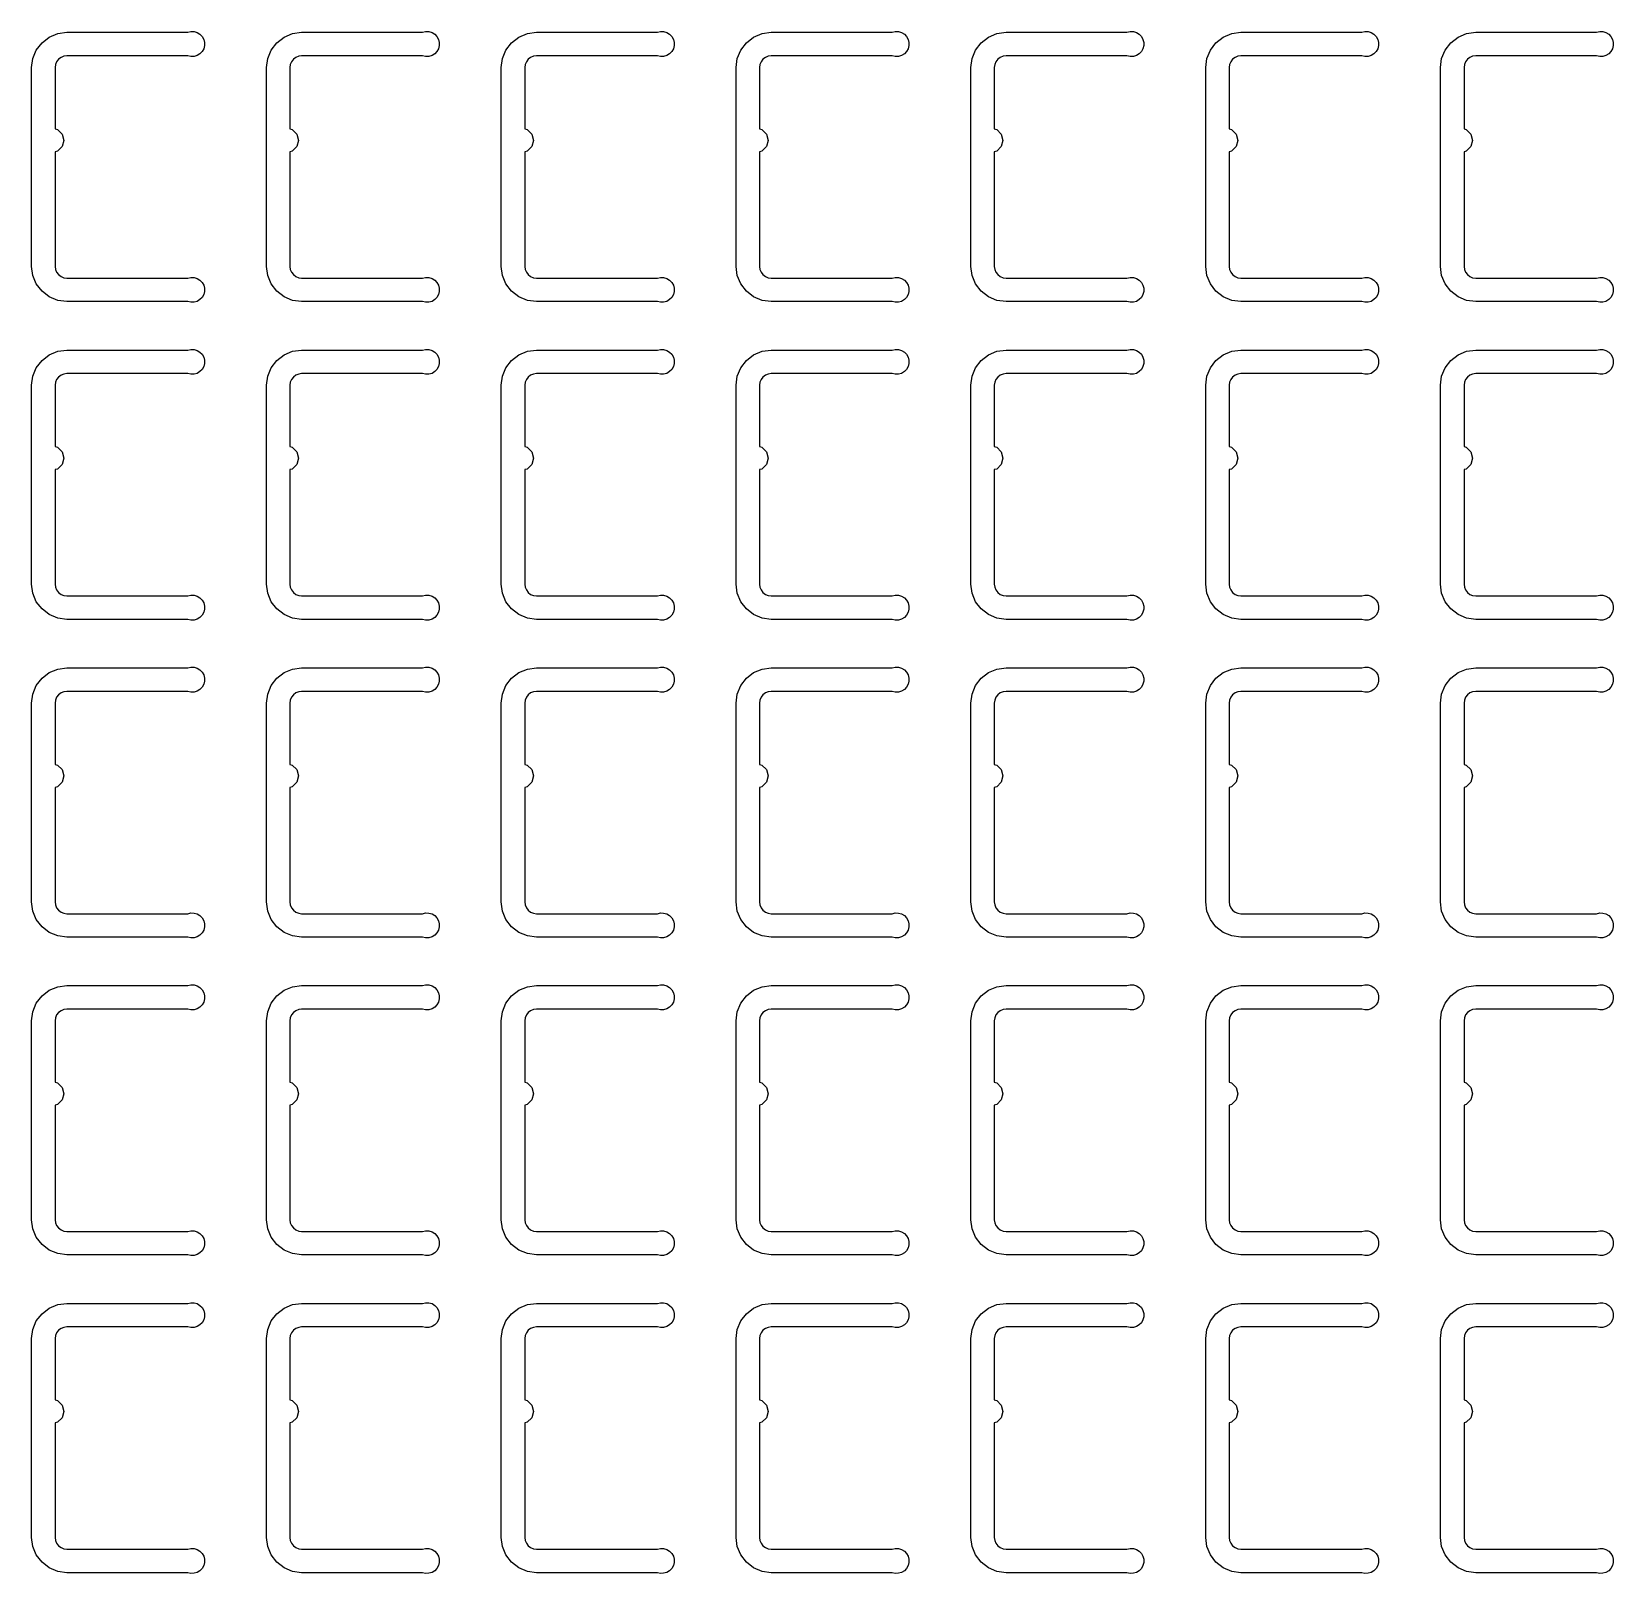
# Model space of a CAD drawing. Extents: x 11 to 212, y 11 to 212.
# Drawn here: x 143.2 to 155.09, y 111.38 to 122.96 of the extents above; entities that cross this region are included whole.
import ezdxf

# ---------------------------------------------------------------- set-up
doc = ezdxf.new("R2010")
doc.units = 0
doc.layers.add('L4', color=7, linetype='continuous')

msp = doc.modelspace()

# ---------------------------------------------------------------- linework, layer by layer
at = {"layer": 'L4'}
for points in [[(144.373, 121.112), (144.397, 121.117), (144.421, 121.116), (144.444, 121.11), (144.464, 121.097), (144.481, 121.08), (144.493, 121.059), (144.499, 121.036), (144.499, 121.011), (144.493, 120.988), (144.481, 120.967), (144.464, 120.95), (144.444, 120.937), (144.421, 120.931), (144.397, 120.93), (144.373, 120.935), (143.465, 120.935), (143.396, 120.944), (143.332, 120.971), (143.278, 121.013), (143.235, 121.068), (143.209, 121.131), (143.2, 121.2), (143.2, 122.694), (143.209, 122.763), (143.235, 122.826), (143.278, 122.881), (143.332, 122.923), (143.396, 122.95), (143.465, 122.959), (144.373, 122.959), (144.397, 122.964), (144.421, 122.964), (144.444, 122.957), (144.464, 122.944), (144.481, 122.927), (144.493, 122.906), (144.499, 122.883), (144.499, 122.859), (144.493, 122.835), (144.481, 122.814), (144.464, 122.797), (144.444, 122.784), (144.421, 122.778), (144.397, 122.777), (144.373, 122.782), (143.465, 122.782), (143.442, 122.779), (143.421, 122.771), (143.402, 122.757), (143.388, 122.738), (143.379, 122.717), (143.376, 122.694), (143.376, 122.233), (143.394, 122.229), (143.429, 122.194), (143.441, 122.147), (143.429, 122.1), (143.394, 122.066), (143.376, 122.061), (143.376, 121.2), (143.379, 121.177), (143.388, 121.156), (143.402, 121.138), (143.421, 121.124), (143.442, 121.115), (143.465, 121.112)], [(146.138, 121.112), (146.161, 121.117), (146.185, 121.116), (146.209, 121.11), (146.229, 121.097), (146.246, 121.08), (146.258, 121.059), (146.264, 121.036), (146.264, 121.011), (146.258, 120.988), (146.246, 120.967), (146.229, 120.95), (146.209, 120.937), (146.185, 120.931), (146.161, 120.93), (146.138, 120.935), (145.229, 120.935), (145.161, 120.944), (145.097, 120.971), (145.042, 121.013), (145, 121.068), (144.974, 121.131), (144.965, 121.2), (144.965, 122.694), (144.974, 122.763), (145, 122.826), (145.042, 122.881), (145.097, 122.923), (145.161, 122.95), (145.229, 122.959), (146.138, 122.959), (146.161, 122.964), (146.185, 122.964), (146.209, 122.957), (146.229, 122.944), (146.246, 122.927), (146.258, 122.906), (146.264, 122.883), (146.264, 122.859), (146.258, 122.835), (146.246, 122.814), (146.229, 122.797), (146.209, 122.784), (146.185, 122.778), (146.161, 122.777), (146.138, 122.782), (145.229, 122.782), (145.207, 122.779), (145.185, 122.771), (145.167, 122.757), (145.153, 122.738), (145.144, 122.717), (145.141, 122.694), (145.141, 122.233), (145.159, 122.229), (145.193, 122.194), (145.206, 122.147), (145.193, 122.1), (145.159, 122.066), (145.141, 122.061), (145.141, 121.2), (145.144, 121.177), (145.153, 121.156), (145.167, 121.138), (145.185, 121.124), (145.207, 121.115), (145.229, 121.112)], [(147.903, 121.112), (147.926, 121.117), (147.95, 121.116), (147.973, 121.11), (147.994, 121.097), (148.011, 121.08), (148.023, 121.059), (148.029, 121.036), (148.029, 121.011), (148.023, 120.988), (148.011, 120.967), (147.994, 120.95), (147.973, 120.937), (147.95, 120.931), (147.926, 120.93), (147.903, 120.935), (146.994, 120.935), (146.926, 120.944), (146.862, 120.971), (146.807, 121.013), (146.765, 121.068), (146.738, 121.131), (146.729, 121.2), (146.729, 122.694), (146.738, 122.763), (146.765, 122.826), (146.807, 122.881), (146.862, 122.923), (146.926, 122.95), (146.994, 122.959), (147.903, 122.959), (147.926, 122.964), (147.95, 122.964), (147.973, 122.957), (147.994, 122.944), (148.011, 122.927), (148.023, 122.906), (148.029, 122.883), (148.029, 122.859), (148.023, 122.835), (148.011, 122.814), (147.994, 122.797), (147.973, 122.784), (147.95, 122.778), (147.926, 122.777), (147.903, 122.782), (146.994, 122.782), (146.971, 122.779), (146.95, 122.771), (146.932, 122.757), (146.918, 122.738), (146.909, 122.717), (146.906, 122.694), (146.906, 122.233), (146.924, 122.229), (146.958, 122.194), (146.971, 122.147), (146.958, 122.1), (146.924, 122.066), (146.906, 122.061), (146.906, 121.2), (146.909, 121.177), (146.918, 121.156), (146.932, 121.138), (146.95, 121.124), (146.971, 121.115), (146.994, 121.112)], [(149.667, 121.112), (149.691, 121.117), (149.715, 121.116), (149.738, 121.11), (149.759, 121.097), (149.775, 121.08), (149.787, 121.059), (149.793, 121.036), (149.793, 121.011), (149.787, 120.988), (149.775, 120.967), (149.759, 120.95), (149.738, 120.937), (149.715, 120.931), (149.691, 120.93), (149.667, 120.935), (148.759, 120.935), (148.69, 120.944), (148.626, 120.971), (148.572, 121.013), (148.53, 121.068), (148.503, 121.131), (148.494, 121.2), (148.494, 122.694), (148.503, 122.763), (148.53, 122.826), (148.572, 122.881), (148.626, 122.923), (148.69, 122.95), (148.759, 122.959), (149.667, 122.959), (149.691, 122.964), (149.715, 122.964), (149.738, 122.957), (149.759, 122.944), (149.775, 122.927), (149.787, 122.906), (149.793, 122.883), (149.793, 122.859), (149.787, 122.835), (149.775, 122.814), (149.759, 122.797), (149.738, 122.784), (149.715, 122.778), (149.691, 122.777), (149.667, 122.782), (148.759, 122.782), (148.736, 122.779), (148.715, 122.771), (148.696, 122.757), (148.682, 122.738), (148.674, 122.717), (148.671, 122.694), (148.671, 122.233), (148.688, 122.229), (148.723, 122.194), (148.735, 122.147), (148.723, 122.1), (148.688, 122.066), (148.671, 122.061), (148.671, 121.2), (148.674, 121.177), (148.682, 121.156), (148.696, 121.138), (148.715, 121.124), (148.736, 121.115), (148.759, 121.112)], [(151.432, 121.112), (151.455, 121.117), (151.48, 121.116), (151.503, 121.11), (151.523, 121.097), (151.54, 121.08), (151.552, 121.059), (151.558, 121.036), (151.558, 121.011), (151.552, 120.988), (151.54, 120.967), (151.523, 120.95), (151.503, 120.937), (151.48, 120.931), (151.455, 120.93), (151.432, 120.935), (150.524, 120.935), (150.455, 120.944), (150.391, 120.971), (150.336, 121.013), (150.294, 121.068), (150.268, 121.131), (150.259, 121.2), (150.259, 122.694), (150.268, 122.763), (150.294, 122.826), (150.336, 122.881), (150.391, 122.923), (150.455, 122.95), (150.524, 122.959), (151.432, 122.959), (151.455, 122.964), (151.48, 122.964), (151.503, 122.957), (151.523, 122.944), (151.54, 122.927), (151.552, 122.906), (151.558, 122.883), (151.558, 122.859), (151.552, 122.835), (151.54, 122.814), (151.523, 122.797), (151.503, 122.784), (151.48, 122.778), (151.455, 122.777), (151.432, 122.782), (150.524, 122.782), (150.501, 122.779), (150.479, 122.771), (150.461, 122.757), (150.447, 122.738), (150.438, 122.717), (150.435, 122.694), (150.435, 122.233), (150.453, 122.229), (150.487, 122.194), (150.5, 122.147), (150.487, 122.1), (150.453, 122.066), (150.435, 122.061), (150.435, 121.2), (150.438, 121.177), (150.447, 121.156), (150.461, 121.138), (150.479, 121.124), (150.501, 121.115), (150.524, 121.112)], [(153.197, 121.112), (153.22, 121.117), (153.244, 121.116), (153.267, 121.11), (153.288, 121.097), (153.305, 121.08), (153.317, 121.059), (153.323, 121.036), (153.323, 121.011), (153.317, 120.988), (153.305, 120.967), (153.288, 120.95), (153.267, 120.937), (153.244, 120.931), (153.22, 120.93), (153.197, 120.935), (152.288, 120.935), (152.22, 120.944), (152.156, 120.971), (152.101, 121.013), (152.059, 121.068), (152.033, 121.131), (152.024, 121.2), (152.024, 122.694), (152.033, 122.763), (152.059, 122.826), (152.101, 122.881), (152.156, 122.923), (152.22, 122.95), (152.288, 122.959), (153.197, 122.959), (153.22, 122.964), (153.244, 122.964), (153.267, 122.957), (153.288, 122.944), (153.305, 122.927), (153.317, 122.906), (153.323, 122.883), (153.323, 122.859), (153.317, 122.835), (153.305, 122.814), (153.288, 122.797), (153.267, 122.784), (153.244, 122.778), (153.22, 122.777), (153.197, 122.782), (152.288, 122.782), (152.265, 122.779), (152.244, 122.771), (152.226, 122.757), (152.212, 122.738), (152.203, 122.717), (152.2, 122.694), (152.2, 122.233), (152.218, 122.229), (152.252, 122.194), (152.265, 122.147), (152.252, 122.1), (152.218, 122.066), (152.2, 122.061), (152.2, 121.2), (152.203, 121.177), (152.212, 121.156), (152.226, 121.138), (152.244, 121.124), (152.265, 121.115), (152.288, 121.112)], [(154.961, 121.112), (154.985, 121.117), (155.009, 121.116), (155.032, 121.11), (155.053, 121.097), (155.069, 121.08), (155.081, 121.059), (155.087, 121.036), (155.087, 121.011), (155.081, 120.988), (155.069, 120.967), (155.053, 120.95), (155.032, 120.937), (155.009, 120.931), (154.985, 120.93), (154.961, 120.935), (154.053, 120.935), (153.984, 120.944), (153.921, 120.971), (153.866, 121.013), (153.824, 121.068), (153.797, 121.131), (153.788, 121.2), (153.788, 122.694), (153.797, 122.763), (153.824, 122.826), (153.866, 122.881), (153.921, 122.923), (153.984, 122.95), (154.053, 122.959), (154.961, 122.959), (154.985, 122.964), (155.009, 122.964), (155.032, 122.957), (155.053, 122.944), (155.069, 122.927), (155.081, 122.906), (155.087, 122.883), (155.087, 122.859), (155.081, 122.835), (155.069, 122.814), (155.053, 122.797), (155.032, 122.784), (155.009, 122.778), (154.985, 122.777), (154.961, 122.782), (154.053, 122.782), (154.03, 122.779), (154.009, 122.771), (153.991, 122.757), (153.977, 122.738), (153.968, 122.717), (153.965, 122.694), (153.965, 122.233), (153.982, 122.229), (154.017, 122.194), (154.029, 122.147), (154.017, 122.1), (153.982, 122.066), (153.965, 122.061), (153.965, 121.2), (153.968, 121.177), (153.977, 121.156), (153.991, 121.138), (154.009, 121.124), (154.03, 121.115), (154.053, 121.112)], [(144.373, 118.724), (144.397, 118.729), (144.421, 118.728), (144.444, 118.721), (144.464, 118.709), (144.481, 118.692), (144.493, 118.671), (144.499, 118.647), (144.499, 118.623), (144.493, 118.6), (144.481, 118.579), (144.464, 118.562), (144.444, 118.549), (144.421, 118.542), (144.397, 118.542), (144.373, 118.547), (143.465, 118.547), (143.396, 118.556), (143.332, 118.583), (143.278, 118.625), (143.235, 118.679), (143.209, 118.743), (143.2, 118.812), (143.2, 120.306), (143.209, 120.374), (143.235, 120.438), (143.278, 120.493), (143.332, 120.535), (143.396, 120.562), (143.465, 120.571), (144.373, 120.571), (144.397, 120.576), (144.421, 120.575), (144.444, 120.568), (144.464, 120.556), (144.481, 120.539), (144.493, 120.518), (144.499, 120.494), (144.499, 120.47), (144.493, 120.447), (144.481, 120.426), (144.464, 120.409), (144.444, 120.396), (144.421, 120.389), (144.397, 120.389), (144.373, 120.394), (143.465, 120.394), (143.442, 120.391), (143.421, 120.382), (143.402, 120.368), (143.388, 120.35), (143.379, 120.329), (143.376, 120.306), (143.376, 119.845), (143.394, 119.84), (143.429, 119.806), (143.441, 119.759), (143.429, 119.712), (143.394, 119.677), (143.376, 119.673), (143.376, 118.812), (143.379, 118.789), (143.388, 118.768), (143.402, 118.749), (143.421, 118.735), (143.442, 118.727), (143.465, 118.724)], [(146.138, 118.724), (146.161, 118.729), (146.185, 118.728), (146.209, 118.721), (146.229, 118.709), (146.246, 118.692), (146.258, 118.671), (146.264, 118.647), (146.264, 118.623), (146.258, 118.6), (146.246, 118.579), (146.229, 118.562), (146.209, 118.549), (146.185, 118.542), (146.161, 118.542), (146.138, 118.547), (145.229, 118.547), (145.161, 118.556), (145.097, 118.583), (145.042, 118.625), (145, 118.679), (144.974, 118.743), (144.965, 118.812), (144.965, 120.306), (144.974, 120.374), (145, 120.438), (145.042, 120.493), (145.097, 120.535), (145.161, 120.562), (145.229, 120.571), (146.138, 120.571), (146.161, 120.576), (146.185, 120.575), (146.209, 120.568), (146.229, 120.556), (146.246, 120.539), (146.258, 120.518), (146.264, 120.494), (146.264, 120.47), (146.258, 120.447), (146.246, 120.426), (146.229, 120.409), (146.209, 120.396), (146.185, 120.389), (146.161, 120.389), (146.138, 120.394), (145.229, 120.394), (145.207, 120.391), (145.185, 120.382), (145.167, 120.368), (145.153, 120.35), (145.144, 120.329), (145.141, 120.306), (145.141, 119.845), (145.159, 119.84), (145.193, 119.806), (145.206, 119.759), (145.193, 119.712), (145.159, 119.677), (145.141, 119.673), (145.141, 118.812), (145.144, 118.789), (145.153, 118.768), (145.167, 118.749), (145.185, 118.735), (145.207, 118.727), (145.229, 118.724)], [(147.903, 118.724), (147.926, 118.729), (147.95, 118.728), (147.973, 118.721), (147.994, 118.709), (148.011, 118.692), (148.023, 118.671), (148.029, 118.647), (148.029, 118.623), (148.023, 118.6), (148.011, 118.579), (147.994, 118.562), (147.973, 118.549), (147.95, 118.542), (147.926, 118.542), (147.903, 118.547), (146.994, 118.547), (146.926, 118.556), (146.862, 118.583), (146.807, 118.625), (146.765, 118.679), (146.738, 118.743), (146.729, 118.812), (146.729, 120.306), (146.738, 120.374), (146.765, 120.438), (146.807, 120.493), (146.862, 120.535), (146.926, 120.562), (146.994, 120.571), (147.903, 120.571), (147.926, 120.576), (147.95, 120.575), (147.973, 120.568), (147.994, 120.556), (148.011, 120.539), (148.023, 120.518), (148.029, 120.494), (148.029, 120.47), (148.023, 120.447), (148.011, 120.426), (147.994, 120.409), (147.973, 120.396), (147.95, 120.389), (147.926, 120.389), (147.903, 120.394), (146.994, 120.394), (146.971, 120.391), (146.95, 120.382), (146.932, 120.368), (146.918, 120.35), (146.909, 120.329), (146.906, 120.306), (146.906, 119.845), (146.924, 119.84), (146.958, 119.806), (146.971, 119.759), (146.958, 119.712), (146.924, 119.677), (146.906, 119.673), (146.906, 118.812), (146.909, 118.789), (146.918, 118.768), (146.932, 118.749), (146.95, 118.735), (146.971, 118.727), (146.994, 118.724)], [(149.667, 118.724), (149.691, 118.729), (149.715, 118.728), (149.738, 118.721), (149.759, 118.709), (149.775, 118.692), (149.787, 118.671), (149.793, 118.647), (149.793, 118.623), (149.787, 118.6), (149.775, 118.579), (149.759, 118.562), (149.738, 118.549), (149.715, 118.542), (149.691, 118.542), (149.667, 118.547), (148.759, 118.547), (148.69, 118.556), (148.626, 118.583), (148.572, 118.625), (148.53, 118.679), (148.503, 118.743), (148.494, 118.812), (148.494, 120.306), (148.503, 120.374), (148.53, 120.438), (148.572, 120.493), (148.626, 120.535), (148.69, 120.562), (148.759, 120.571), (149.667, 120.571), (149.691, 120.576), (149.715, 120.575), (149.738, 120.568), (149.759, 120.556), (149.775, 120.539), (149.787, 120.518), (149.793, 120.494), (149.793, 120.47), (149.787, 120.447), (149.775, 120.426), (149.759, 120.409), (149.738, 120.396), (149.715, 120.389), (149.691, 120.389), (149.667, 120.394), (148.759, 120.394), (148.736, 120.391), (148.715, 120.382), (148.696, 120.368), (148.682, 120.35), (148.674, 120.329), (148.671, 120.306), (148.671, 119.845), (148.688, 119.84), (148.723, 119.806), (148.735, 119.759), (148.723, 119.712), (148.688, 119.677), (148.671, 119.673), (148.671, 118.812), (148.674, 118.789), (148.682, 118.768), (148.696, 118.749), (148.715, 118.735), (148.736, 118.727), (148.759, 118.724)], [(151.432, 118.724), (151.455, 118.729), (151.48, 118.728), (151.503, 118.721), (151.523, 118.709), (151.54, 118.692), (151.552, 118.671), (151.558, 118.647), (151.558, 118.623), (151.552, 118.6), (151.54, 118.579), (151.523, 118.562), (151.503, 118.549), (151.48, 118.542), (151.455, 118.542), (151.432, 118.547), (150.524, 118.547), (150.455, 118.556), (150.391, 118.583), (150.336, 118.625), (150.294, 118.679), (150.268, 118.743), (150.259, 118.812), (150.259, 120.306), (150.268, 120.374), (150.294, 120.438), (150.336, 120.493), (150.391, 120.535), (150.455, 120.562), (150.524, 120.571), (151.432, 120.571), (151.455, 120.576), (151.48, 120.575), (151.503, 120.568), (151.523, 120.556), (151.54, 120.539), (151.552, 120.518), (151.558, 120.494), (151.558, 120.47), (151.552, 120.447), (151.54, 120.426), (151.523, 120.409), (151.503, 120.396), (151.48, 120.389), (151.455, 120.389), (151.432, 120.394), (150.524, 120.394), (150.501, 120.391), (150.479, 120.382), (150.461, 120.368), (150.447, 120.35), (150.438, 120.329), (150.435, 120.306), (150.435, 119.845), (150.453, 119.84), (150.487, 119.806), (150.5, 119.759), (150.487, 119.712), (150.453, 119.677), (150.435, 119.673), (150.435, 118.812), (150.438, 118.789), (150.447, 118.768), (150.461, 118.749), (150.479, 118.735), (150.501, 118.727), (150.524, 118.724)], [(153.197, 118.724), (153.22, 118.729), (153.244, 118.728), (153.267, 118.721), (153.288, 118.709), (153.305, 118.692), (153.317, 118.671), (153.323, 118.647), (153.323, 118.623), (153.317, 118.6), (153.305, 118.579), (153.288, 118.562), (153.267, 118.549), (153.244, 118.542), (153.22, 118.542), (153.197, 118.547), (152.288, 118.547), (152.22, 118.556), (152.156, 118.583), (152.101, 118.625), (152.059, 118.679), (152.033, 118.743), (152.024, 118.812), (152.024, 120.306), (152.033, 120.374), (152.059, 120.438), (152.101, 120.493), (152.156, 120.535), (152.22, 120.562), (152.288, 120.571), (153.197, 120.571), (153.22, 120.576), (153.244, 120.575), (153.267, 120.568), (153.288, 120.556), (153.305, 120.539), (153.317, 120.518), (153.323, 120.494), (153.323, 120.47), (153.317, 120.447), (153.305, 120.426), (153.288, 120.409), (153.267, 120.396), (153.244, 120.389), (153.22, 120.389), (153.197, 120.394), (152.288, 120.394), (152.265, 120.391), (152.244, 120.382), (152.226, 120.368), (152.212, 120.35), (152.203, 120.329), (152.2, 120.306), (152.2, 119.845), (152.218, 119.84), (152.252, 119.806), (152.265, 119.759), (152.252, 119.712), (152.218, 119.677), (152.2, 119.673), (152.2, 118.812), (152.203, 118.789), (152.212, 118.768), (152.226, 118.749), (152.244, 118.735), (152.265, 118.727), (152.288, 118.724)], [(154.961, 118.724), (154.985, 118.729), (155.009, 118.728), (155.032, 118.721), (155.053, 118.709), (155.069, 118.692), (155.081, 118.671), (155.087, 118.647), (155.087, 118.623), (155.081, 118.6), (155.069, 118.579), (155.053, 118.562), (155.032, 118.549), (155.009, 118.542), (154.985, 118.542), (154.961, 118.547), (154.053, 118.547), (153.984, 118.556), (153.921, 118.583), (153.866, 118.625), (153.824, 118.679), (153.797, 118.743), (153.788, 118.812), (153.788, 120.306), (153.797, 120.374), (153.824, 120.438), (153.866, 120.493), (153.921, 120.535), (153.984, 120.562), (154.053, 120.571), (154.961, 120.571), (154.985, 120.576), (155.009, 120.575), (155.032, 120.568), (155.053, 120.556), (155.069, 120.539), (155.081, 120.518), (155.087, 120.494), (155.087, 120.47), (155.081, 120.447), (155.069, 120.426), (155.053, 120.409), (155.032, 120.396), (155.009, 120.389), (154.985, 120.389), (154.961, 120.394), (154.053, 120.394), (154.03, 120.391), (154.009, 120.382), (153.991, 120.368), (153.977, 120.35), (153.968, 120.329), (153.965, 120.306), (153.965, 119.845), (153.982, 119.84), (154.017, 119.806), (154.029, 119.759), (154.017, 119.712), (153.982, 119.677), (153.965, 119.673), (153.965, 118.812), (153.968, 118.789), (153.977, 118.768), (153.991, 118.749), (154.009, 118.735), (154.03, 118.727), (154.053, 118.724)], [(144.373, 116.335), (144.397, 116.341), (144.421, 116.34), (144.444, 116.333), (144.464, 116.321), (144.481, 116.303), (144.493, 116.282), (144.499, 116.259), (144.499, 116.235), (144.493, 116.212), (144.481, 116.191), (144.464, 116.173), (144.444, 116.161), (144.421, 116.154), (144.397, 116.153), (144.373, 116.159), (143.465, 116.159), (143.396, 116.168), (143.332, 116.194), (143.278, 116.236), (143.235, 116.291), (143.209, 116.355), (143.2, 116.424), (143.2, 117.918), (143.209, 117.986), (143.235, 118.05), (143.278, 118.105), (143.332, 118.147), (143.396, 118.173), (143.465, 118.182), (144.373, 118.182), (144.397, 118.188), (144.421, 118.187), (144.444, 118.18), (144.464, 118.168), (144.481, 118.15), (144.493, 118.129), (144.499, 118.106), (144.499, 118.082), (144.493, 118.059), (144.481, 118.038), (144.464, 118.02), (144.444, 118.008), (144.421, 118.001), (144.397, 118), (144.373, 118.006), (143.465, 118.006), (143.442, 118.003), (143.421, 117.994), (143.402, 117.98), (143.388, 117.962), (143.379, 117.94), (143.376, 117.918), (143.376, 117.457), (143.394, 117.452), (143.429, 117.418), (143.441, 117.371), (143.429, 117.324), (143.394, 117.289), (143.376, 117.284), (143.376, 116.424), (143.379, 116.401), (143.388, 116.379), (143.402, 116.361), (143.421, 116.347), (143.442, 116.338), (143.465, 116.335)], [(146.138, 116.335), (146.161, 116.341), (146.185, 116.34), (146.209, 116.333), (146.229, 116.321), (146.246, 116.303), (146.258, 116.282), (146.264, 116.259), (146.264, 116.235), (146.258, 116.212), (146.246, 116.191), (146.229, 116.173), (146.209, 116.161), (146.185, 116.154), (146.161, 116.153), (146.138, 116.159), (145.229, 116.159), (145.161, 116.168), (145.097, 116.194), (145.042, 116.236), (145, 116.291), (144.974, 116.355), (144.965, 116.424), (144.965, 117.918), (144.974, 117.986), (145, 118.05), (145.042, 118.105), (145.097, 118.147), (145.161, 118.173), (145.229, 118.182), (146.138, 118.182), (146.161, 118.188), (146.185, 118.187), (146.209, 118.18), (146.229, 118.168), (146.246, 118.15), (146.258, 118.129), (146.264, 118.106), (146.264, 118.082), (146.258, 118.059), (146.246, 118.038), (146.229, 118.02), (146.209, 118.008), (146.185, 118.001), (146.161, 118), (146.138, 118.006), (145.229, 118.006), (145.207, 118.003), (145.185, 117.994), (145.167, 117.98), (145.153, 117.962), (145.144, 117.94), (145.141, 117.918), (145.141, 117.457), (145.159, 117.452), (145.193, 117.418), (145.206, 117.371), (145.193, 117.324), (145.159, 117.289), (145.141, 117.284), (145.141, 116.424), (145.144, 116.401), (145.153, 116.379), (145.167, 116.361), (145.185, 116.347), (145.207, 116.338), (145.229, 116.335)], [(147.903, 116.335), (147.926, 116.341), (147.95, 116.34), (147.973, 116.333), (147.994, 116.321), (148.011, 116.303), (148.023, 116.282), (148.029, 116.259), (148.029, 116.235), (148.023, 116.212), (148.011, 116.191), (147.994, 116.173), (147.973, 116.161), (147.95, 116.154), (147.926, 116.153), (147.903, 116.159), (146.994, 116.159), (146.926, 116.168), (146.862, 116.194), (146.807, 116.236), (146.765, 116.291), (146.738, 116.355), (146.729, 116.424), (146.729, 117.918), (146.738, 117.986), (146.765, 118.05), (146.807, 118.105), (146.862, 118.147), (146.926, 118.173), (146.994, 118.182), (147.903, 118.182), (147.926, 118.188), (147.95, 118.187), (147.973, 118.18), (147.994, 118.168), (148.011, 118.15), (148.023, 118.129), (148.029, 118.106), (148.029, 118.082), (148.023, 118.059), (148.011, 118.038), (147.994, 118.02), (147.973, 118.008), (147.95, 118.001), (147.926, 118), (147.903, 118.006), (146.994, 118.006), (146.971, 118.003), (146.95, 117.994), (146.932, 117.98), (146.918, 117.962), (146.909, 117.94), (146.906, 117.918), (146.906, 117.457), (146.924, 117.452), (146.958, 117.418), (146.971, 117.371), (146.958, 117.324), (146.924, 117.289), (146.906, 117.284), (146.906, 116.424), (146.909, 116.401), (146.918, 116.379), (146.932, 116.361), (146.95, 116.347), (146.971, 116.338), (146.994, 116.335)], [(149.667, 116.335), (149.691, 116.341), (149.715, 116.34), (149.738, 116.333), (149.759, 116.321), (149.775, 116.303), (149.787, 116.282), (149.793, 116.259), (149.793, 116.235), (149.787, 116.212), (149.775, 116.191), (149.759, 116.173), (149.738, 116.161), (149.715, 116.154), (149.691, 116.153), (149.667, 116.159), (148.759, 116.159), (148.69, 116.168), (148.626, 116.194), (148.572, 116.236), (148.53, 116.291), (148.503, 116.355), (148.494, 116.424), (148.494, 117.918), (148.503, 117.986), (148.53, 118.05), (148.572, 118.105), (148.626, 118.147), (148.69, 118.173), (148.759, 118.182), (149.667, 118.182), (149.691, 118.188), (149.715, 118.187), (149.738, 118.18), (149.759, 118.168), (149.775, 118.15), (149.787, 118.129), (149.793, 118.106), (149.793, 118.082), (149.787, 118.059), (149.775, 118.038), (149.759, 118.02), (149.738, 118.008), (149.715, 118.001), (149.691, 118), (149.667, 118.006), (148.759, 118.006), (148.736, 118.003), (148.715, 117.994), (148.696, 117.98), (148.682, 117.962), (148.674, 117.94), (148.671, 117.918), (148.671, 117.457), (148.688, 117.452), (148.723, 117.418), (148.735, 117.371), (148.723, 117.324), (148.688, 117.289), (148.671, 117.284), (148.671, 116.424), (148.674, 116.401), (148.682, 116.379), (148.696, 116.361), (148.715, 116.347), (148.736, 116.338), (148.759, 116.335)], [(151.432, 116.335), (151.455, 116.341), (151.48, 116.34), (151.503, 116.333), (151.523, 116.321), (151.54, 116.303), (151.552, 116.282), (151.558, 116.259), (151.558, 116.235), (151.552, 116.212), (151.54, 116.191), (151.523, 116.173), (151.503, 116.161), (151.48, 116.154), (151.455, 116.153), (151.432, 116.159), (150.524, 116.159), (150.455, 116.168), (150.391, 116.194), (150.336, 116.236), (150.294, 116.291), (150.268, 116.355), (150.259, 116.424), (150.259, 117.918), (150.268, 117.986), (150.294, 118.05), (150.336, 118.105), (150.391, 118.147), (150.455, 118.173), (150.524, 118.182), (151.432, 118.182), (151.455, 118.188), (151.48, 118.187), (151.503, 118.18), (151.523, 118.168), (151.54, 118.15), (151.552, 118.129), (151.558, 118.106), (151.558, 118.082), (151.552, 118.059), (151.54, 118.038), (151.523, 118.02), (151.503, 118.008), (151.48, 118.001), (151.455, 118), (151.432, 118.006), (150.524, 118.006), (150.501, 118.003), (150.479, 117.994), (150.461, 117.98), (150.447, 117.962), (150.438, 117.94), (150.435, 117.918), (150.435, 117.457), (150.453, 117.452), (150.487, 117.418), (150.5, 117.371), (150.487, 117.324), (150.453, 117.289), (150.435, 117.284), (150.435, 116.424), (150.438, 116.401), (150.447, 116.379), (150.461, 116.361), (150.479, 116.347), (150.501, 116.338), (150.524, 116.335)], [(153.197, 116.335), (153.22, 116.341), (153.244, 116.34), (153.267, 116.333), (153.288, 116.321), (153.305, 116.303), (153.317, 116.282), (153.323, 116.259), (153.323, 116.235), (153.317, 116.212), (153.305, 116.191), (153.288, 116.173), (153.267, 116.161), (153.244, 116.154), (153.22, 116.153), (153.197, 116.159), (152.288, 116.159), (152.22, 116.168), (152.156, 116.194), (152.101, 116.236), (152.059, 116.291), (152.033, 116.355), (152.024, 116.424), (152.024, 117.918), (152.033, 117.986), (152.059, 118.05), (152.101, 118.105), (152.156, 118.147), (152.22, 118.173), (152.288, 118.182), (153.197, 118.182), (153.22, 118.188), (153.244, 118.187), (153.267, 118.18), (153.288, 118.168), (153.305, 118.15), (153.317, 118.129), (153.323, 118.106), (153.323, 118.082), (153.317, 118.059), (153.305, 118.038), (153.288, 118.02), (153.267, 118.008), (153.244, 118.001), (153.22, 118), (153.197, 118.006), (152.288, 118.006), (152.265, 118.003), (152.244, 117.994), (152.226, 117.98), (152.212, 117.962), (152.203, 117.94), (152.2, 117.918), (152.2, 117.457), (152.218, 117.452), (152.252, 117.418), (152.265, 117.371), (152.252, 117.324), (152.218, 117.289), (152.2, 117.284), (152.2, 116.424), (152.203, 116.401), (152.212, 116.379), (152.226, 116.361), (152.244, 116.347), (152.265, 116.338), (152.288, 116.335)], [(154.961, 116.335), (154.985, 116.341), (155.009, 116.34), (155.032, 116.333), (155.053, 116.321), (155.069, 116.303), (155.081, 116.282), (155.087, 116.259), (155.087, 116.235), (155.081, 116.212), (155.069, 116.191), (155.053, 116.173), (155.032, 116.161), (155.009, 116.154), (154.985, 116.153), (154.961, 116.159), (154.053, 116.159), (153.984, 116.168), (153.921, 116.194), (153.866, 116.236), (153.824, 116.291), (153.797, 116.355), (153.788, 116.424), (153.788, 117.918), (153.797, 117.986), (153.824, 118.05), (153.866, 118.105), (153.921, 118.147), (153.984, 118.173), (154.053, 118.182), (154.961, 118.182), (154.985, 118.188), (155.009, 118.187), (155.032, 118.18), (155.053, 118.168), (155.069, 118.15), (155.081, 118.129), (155.087, 118.106), (155.087, 118.082), (155.081, 118.059), (155.069, 118.038), (155.053, 118.02), (155.032, 118.008), (155.009, 118.001), (154.985, 118), (154.961, 118.006), (154.053, 118.006), (154.03, 118.003), (154.009, 117.994), (153.991, 117.98), (153.977, 117.962), (153.968, 117.94), (153.965, 117.918), (153.965, 117.457), (153.982, 117.452), (154.017, 117.418), (154.029, 117.371), (154.017, 117.324), (153.982, 117.289), (153.965, 117.284), (153.965, 116.424), (153.968, 116.401), (153.977, 116.379), (153.991, 116.361), (154.009, 116.347), (154.03, 116.338), (154.053, 116.335)], [(144.373, 113.947), (144.397, 113.952), (144.421, 113.952), (144.444, 113.945), (144.464, 113.932), (144.481, 113.915), (144.493, 113.894), (144.499, 113.871), (144.499, 113.847), (144.493, 113.823), (144.481, 113.802), (144.464, 113.785), (144.444, 113.773), (144.421, 113.766), (144.397, 113.765), (144.373, 113.771), (143.465, 113.771), (143.396, 113.78), (143.332, 113.806), (143.278, 113.848), (143.235, 113.903), (143.209, 113.967), (143.2, 114.035), (143.2, 115.529), (143.209, 115.598), (143.235, 115.662), (143.278, 115.717), (143.332, 115.759), (143.396, 115.785), (143.465, 115.794), (144.373, 115.794), (144.397, 115.8), (144.421, 115.799), (144.444, 115.792), (144.464, 115.78), (144.481, 115.762), (144.493, 115.741), (144.499, 115.718), (144.499, 115.694), (144.493, 115.671), (144.481, 115.65), (144.464, 115.632), (144.444, 115.62), (144.421, 115.613), (144.397, 115.612), (144.373, 115.618), (143.465, 115.618), (143.442, 115.615), (143.421, 115.606), (143.402, 115.592), (143.388, 115.574), (143.379, 115.552), (143.376, 115.529), (143.376, 115.069), (143.394, 115.064), (143.429, 115.029), (143.441, 114.982), (143.429, 114.935), (143.394, 114.901), (143.376, 114.896), (143.376, 114.035), (143.379, 114.012), (143.388, 113.991), (143.402, 113.973), (143.421, 113.959), (143.442, 113.95), (143.465, 113.947)], [(146.138, 113.947), (146.161, 113.952), (146.185, 113.952), (146.209, 113.945), (146.229, 113.932), (146.246, 113.915), (146.258, 113.894), (146.264, 113.871), (146.264, 113.847), (146.258, 113.823), (146.246, 113.802), (146.229, 113.785), (146.209, 113.773), (146.185, 113.766), (146.161, 113.765), (146.138, 113.771), (145.229, 113.771), (145.161, 113.78), (145.097, 113.806), (145.042, 113.848), (145, 113.903), (144.974, 113.967), (144.965, 114.035), (144.965, 115.529), (144.974, 115.598), (145, 115.662), (145.042, 115.717), (145.097, 115.759), (145.161, 115.785), (145.229, 115.794), (146.138, 115.794), (146.161, 115.8), (146.185, 115.799), (146.209, 115.792), (146.229, 115.78), (146.246, 115.762), (146.258, 115.741), (146.264, 115.718), (146.264, 115.694), (146.258, 115.671), (146.246, 115.65), (146.229, 115.632), (146.209, 115.62), (146.185, 115.613), (146.161, 115.612), (146.138, 115.618), (145.229, 115.618), (145.207, 115.615), (145.185, 115.606), (145.167, 115.592), (145.153, 115.574), (145.144, 115.552), (145.141, 115.529), (145.141, 115.069), (145.159, 115.064), (145.193, 115.029), (145.206, 114.982), (145.193, 114.935), (145.159, 114.901), (145.141, 114.896), (145.141, 114.035), (145.144, 114.012), (145.153, 113.991), (145.167, 113.973), (145.185, 113.959), (145.207, 113.95), (145.229, 113.947)], [(147.903, 113.947), (147.926, 113.952), (147.95, 113.952), (147.973, 113.945), (147.994, 113.932), (148.011, 113.915), (148.023, 113.894), (148.029, 113.871), (148.029, 113.847), (148.023, 113.823), (148.011, 113.802), (147.994, 113.785), (147.973, 113.773), (147.95, 113.766), (147.926, 113.765), (147.903, 113.771), (146.994, 113.771), (146.926, 113.78), (146.862, 113.806), (146.807, 113.848), (146.765, 113.903), (146.738, 113.967), (146.729, 114.035), (146.729, 115.529), (146.738, 115.598), (146.765, 115.662), (146.807, 115.717), (146.862, 115.759), (146.926, 115.785), (146.994, 115.794), (147.903, 115.794), (147.926, 115.8), (147.95, 115.799), (147.973, 115.792), (147.994, 115.78), (148.011, 115.762), (148.023, 115.741), (148.029, 115.718), (148.029, 115.694), (148.023, 115.671), (148.011, 115.65), (147.994, 115.632), (147.973, 115.62), (147.95, 115.613), (147.926, 115.612), (147.903, 115.618), (146.994, 115.618), (146.971, 115.615), (146.95, 115.606), (146.932, 115.592), (146.918, 115.574), (146.909, 115.552), (146.906, 115.529), (146.906, 115.069), (146.924, 115.064), (146.958, 115.029), (146.971, 114.982), (146.958, 114.935), (146.924, 114.901), (146.906, 114.896), (146.906, 114.035), (146.909, 114.012), (146.918, 113.991), (146.932, 113.973), (146.95, 113.959), (146.971, 113.95), (146.994, 113.947)], [(149.667, 113.947), (149.691, 113.952), (149.715, 113.952), (149.738, 113.945), (149.759, 113.932), (149.775, 113.915), (149.787, 113.894), (149.793, 113.871), (149.793, 113.847), (149.787, 113.823), (149.775, 113.802), (149.759, 113.785), (149.738, 113.773), (149.715, 113.766), (149.691, 113.765), (149.667, 113.771), (148.759, 113.771), (148.69, 113.78), (148.626, 113.806), (148.572, 113.848), (148.53, 113.903), (148.503, 113.967), (148.494, 114.035), (148.494, 115.529), (148.503, 115.598), (148.53, 115.662), (148.572, 115.717), (148.626, 115.759), (148.69, 115.785), (148.759, 115.794), (149.667, 115.794), (149.691, 115.8), (149.715, 115.799), (149.738, 115.792), (149.759, 115.78), (149.775, 115.762), (149.787, 115.741), (149.793, 115.718), (149.793, 115.694), (149.787, 115.671), (149.775, 115.65), (149.759, 115.632), (149.738, 115.62), (149.715, 115.613), (149.691, 115.612), (149.667, 115.618), (148.759, 115.618), (148.736, 115.615), (148.715, 115.606), (148.696, 115.592), (148.682, 115.574), (148.674, 115.552), (148.671, 115.529), (148.671, 115.069), (148.688, 115.064), (148.723, 115.029), (148.735, 114.982), (148.723, 114.935), (148.688, 114.901), (148.671, 114.896), (148.671, 114.035), (148.674, 114.012), (148.682, 113.991), (148.696, 113.973), (148.715, 113.959), (148.736, 113.95), (148.759, 113.947)], [(151.432, 113.947), (151.455, 113.952), (151.48, 113.952), (151.503, 113.945), (151.523, 113.932), (151.54, 113.915), (151.552, 113.894), (151.558, 113.871), (151.558, 113.847), (151.552, 113.823), (151.54, 113.802), (151.523, 113.785), (151.503, 113.773), (151.48, 113.766), (151.455, 113.765), (151.432, 113.771), (150.524, 113.771), (150.455, 113.78), (150.391, 113.806), (150.336, 113.848), (150.294, 113.903), (150.268, 113.967), (150.259, 114.035), (150.259, 115.529), (150.268, 115.598), (150.294, 115.662), (150.336, 115.717), (150.391, 115.759), (150.455, 115.785), (150.524, 115.794), (151.432, 115.794), (151.455, 115.8), (151.48, 115.799), (151.503, 115.792), (151.523, 115.78), (151.54, 115.762), (151.552, 115.741), (151.558, 115.718), (151.558, 115.694), (151.552, 115.671), (151.54, 115.65), (151.523, 115.632), (151.503, 115.62), (151.48, 115.613), (151.455, 115.612), (151.432, 115.618), (150.524, 115.618), (150.501, 115.615), (150.479, 115.606), (150.461, 115.592), (150.447, 115.574), (150.438, 115.552), (150.435, 115.529), (150.435, 115.069), (150.453, 115.064), (150.487, 115.029), (150.5, 114.982), (150.487, 114.935), (150.453, 114.901), (150.435, 114.896), (150.435, 114.035), (150.438, 114.012), (150.447, 113.991), (150.461, 113.973), (150.479, 113.959), (150.501, 113.95), (150.524, 113.947)], [(153.197, 113.947), (153.22, 113.952), (153.244, 113.952), (153.267, 113.945), (153.288, 113.932), (153.305, 113.915), (153.317, 113.894), (153.323, 113.871), (153.323, 113.847), (153.317, 113.823), (153.305, 113.802), (153.288, 113.785), (153.267, 113.773), (153.244, 113.766), (153.22, 113.765), (153.197, 113.771), (152.288, 113.771), (152.22, 113.78), (152.156, 113.806), (152.101, 113.848), (152.059, 113.903), (152.033, 113.967), (152.024, 114.035), (152.024, 115.529), (152.033, 115.598), (152.059, 115.662), (152.101, 115.717), (152.156, 115.759), (152.22, 115.785), (152.288, 115.794), (153.197, 115.794), (153.22, 115.8), (153.244, 115.799), (153.267, 115.792), (153.288, 115.78), (153.305, 115.762), (153.317, 115.741), (153.323, 115.718), (153.323, 115.694), (153.317, 115.671), (153.305, 115.65), (153.288, 115.632), (153.267, 115.62), (153.244, 115.613), (153.22, 115.612), (153.197, 115.618), (152.288, 115.618), (152.265, 115.615), (152.244, 115.606), (152.226, 115.592), (152.212, 115.574), (152.203, 115.552), (152.2, 115.529), (152.2, 115.069), (152.218, 115.064), (152.252, 115.029), (152.265, 114.982), (152.252, 114.935), (152.218, 114.901), (152.2, 114.896), (152.2, 114.035), (152.203, 114.012), (152.212, 113.991), (152.226, 113.973), (152.244, 113.959), (152.265, 113.95), (152.288, 113.947)], [(154.961, 113.947), (154.985, 113.952), (155.009, 113.952), (155.032, 113.945), (155.053, 113.932), (155.069, 113.915), (155.081, 113.894), (155.087, 113.871), (155.087, 113.847), (155.081, 113.823), (155.069, 113.802), (155.053, 113.785), (155.032, 113.773), (155.009, 113.766), (154.985, 113.765), (154.961, 113.771), (154.053, 113.771), (153.984, 113.78), (153.921, 113.806), (153.866, 113.848), (153.824, 113.903), (153.797, 113.967), (153.788, 114.035), (153.788, 115.529), (153.797, 115.598), (153.824, 115.662), (153.866, 115.717), (153.921, 115.759), (153.984, 115.785), (154.053, 115.794), (154.961, 115.794), (154.985, 115.8), (155.009, 115.799), (155.032, 115.792), (155.053, 115.78), (155.069, 115.762), (155.081, 115.741), (155.087, 115.718), (155.087, 115.694), (155.081, 115.671), (155.069, 115.65), (155.053, 115.632), (155.032, 115.62), (155.009, 115.613), (154.985, 115.612), (154.961, 115.618), (154.053, 115.618), (154.03, 115.615), (154.009, 115.606), (153.991, 115.592), (153.977, 115.574), (153.968, 115.552), (153.965, 115.529), (153.965, 115.069), (153.982, 115.064), (154.017, 115.029), (154.029, 114.982), (154.017, 114.935), (153.982, 114.901), (153.965, 114.896), (153.965, 114.035), (153.968, 114.012), (153.977, 113.991), (153.991, 113.973), (154.009, 113.959), (154.03, 113.95), (154.053, 113.947)], [(144.373, 111.559), (144.397, 111.564), (144.421, 111.564), (144.444, 111.557), (144.464, 111.544), (144.481, 111.527), (144.493, 111.506), (144.499, 111.483), (144.499, 111.459), (144.493, 111.435), (144.481, 111.414), (144.464, 111.397), (144.444, 111.384), (144.421, 111.378), (144.397, 111.377), (144.373, 111.382), (143.465, 111.382), (143.396, 111.391), (143.332, 111.418), (143.278, 111.46), (143.235, 111.515), (143.209, 111.579), (143.2, 111.647), (143.2, 113.141), (143.209, 113.21), (143.235, 113.274), (143.278, 113.328), (143.332, 113.37), (143.396, 113.397), (143.465, 113.406), (144.373, 113.406), (144.397, 113.411), (144.421, 113.411), (144.444, 113.404), (144.464, 113.391), (144.481, 113.374), (144.493, 113.353), (144.499, 113.33), (144.499, 113.306), (144.493, 113.282), (144.481, 113.261), (144.464, 113.244), (144.444, 113.232), (144.421, 113.225), (144.397, 113.224), (144.373, 113.229), (143.465, 113.229), (143.442, 113.226), (143.421, 113.218), (143.402, 113.204), (143.388, 113.185), (143.379, 113.164), (143.376, 113.141), (143.376, 112.68), (143.394, 112.676), (143.429, 112.641), (143.441, 112.594), (143.429, 112.547), (143.394, 112.513), (143.376, 112.508), (143.376, 111.647), (143.379, 111.624), (143.388, 111.603), (143.402, 111.585), (143.421, 111.571), (143.442, 111.562), (143.465, 111.559)], [(146.138, 111.559), (146.161, 111.564), (146.185, 111.564), (146.209, 111.557), (146.229, 111.544), (146.246, 111.527), (146.258, 111.506), (146.264, 111.483), (146.264, 111.459), (146.258, 111.435), (146.246, 111.414), (146.229, 111.397), (146.209, 111.384), (146.185, 111.378), (146.161, 111.377), (146.138, 111.382), (145.229, 111.382), (145.161, 111.391), (145.097, 111.418), (145.042, 111.46), (145, 111.515), (144.974, 111.579), (144.965, 111.647), (144.965, 113.141), (144.974, 113.21), (145, 113.274), (145.042, 113.328), (145.097, 113.37), (145.161, 113.397), (145.229, 113.406), (146.138, 113.406), (146.161, 113.411), (146.185, 113.411), (146.209, 113.404), (146.229, 113.391), (146.246, 113.374), (146.258, 113.353), (146.264, 113.33), (146.264, 113.306), (146.258, 113.282), (146.246, 113.261), (146.229, 113.244), (146.209, 113.232), (146.185, 113.225), (146.161, 113.224), (146.138, 113.229), (145.229, 113.229), (145.207, 113.226), (145.185, 113.218), (145.167, 113.204), (145.153, 113.185), (145.144, 113.164), (145.141, 113.141), (145.141, 112.68), (145.159, 112.676), (145.193, 112.641), (145.206, 112.594), (145.193, 112.547), (145.159, 112.513), (145.141, 112.508), (145.141, 111.647), (145.144, 111.624), (145.153, 111.603), (145.167, 111.585), (145.185, 111.571), (145.207, 111.562), (145.229, 111.559)], [(147.903, 111.559), (147.926, 111.564), (147.95, 111.564), (147.973, 111.557), (147.994, 111.544), (148.011, 111.527), (148.023, 111.506), (148.029, 111.483), (148.029, 111.459), (148.023, 111.435), (148.011, 111.414), (147.994, 111.397), (147.973, 111.384), (147.95, 111.378), (147.926, 111.377), (147.903, 111.382), (146.994, 111.382), (146.926, 111.391), (146.862, 111.418), (146.807, 111.46), (146.765, 111.515), (146.738, 111.579), (146.729, 111.647), (146.729, 113.141), (146.738, 113.21), (146.765, 113.274), (146.807, 113.328), (146.862, 113.37), (146.926, 113.397), (146.994, 113.406), (147.903, 113.406), (147.926, 113.411), (147.95, 113.411), (147.973, 113.404), (147.994, 113.391), (148.011, 113.374), (148.023, 113.353), (148.029, 113.33), (148.029, 113.306), (148.023, 113.282), (148.011, 113.261), (147.994, 113.244), (147.973, 113.232), (147.95, 113.225), (147.926, 113.224), (147.903, 113.229), (146.994, 113.229), (146.971, 113.226), (146.95, 113.218), (146.932, 113.204), (146.918, 113.185), (146.909, 113.164), (146.906, 113.141), (146.906, 112.68), (146.924, 112.676), (146.958, 112.641), (146.971, 112.594), (146.958, 112.547), (146.924, 112.513), (146.906, 112.508), (146.906, 111.647), (146.909, 111.624), (146.918, 111.603), (146.932, 111.585), (146.95, 111.571), (146.971, 111.562), (146.994, 111.559)], [(149.667, 111.559), (149.691, 111.564), (149.715, 111.564), (149.738, 111.557), (149.759, 111.544), (149.775, 111.527), (149.787, 111.506), (149.793, 111.483), (149.793, 111.459), (149.787, 111.435), (149.775, 111.414), (149.759, 111.397), (149.738, 111.384), (149.715, 111.378), (149.691, 111.377), (149.667, 111.382), (148.759, 111.382), (148.69, 111.391), (148.626, 111.418), (148.572, 111.46), (148.53, 111.515), (148.503, 111.579), (148.494, 111.647), (148.494, 113.141), (148.503, 113.21), (148.53, 113.274), (148.572, 113.328), (148.626, 113.37), (148.69, 113.397), (148.759, 113.406), (149.667, 113.406), (149.691, 113.411), (149.715, 113.411), (149.738, 113.404), (149.759, 113.391), (149.775, 113.374), (149.787, 113.353), (149.793, 113.33), (149.793, 113.306), (149.787, 113.282), (149.775, 113.261), (149.759, 113.244), (149.738, 113.232), (149.715, 113.225), (149.691, 113.224), (149.667, 113.229), (148.759, 113.229), (148.736, 113.226), (148.715, 113.218), (148.696, 113.204), (148.682, 113.185), (148.674, 113.164), (148.671, 113.141), (148.671, 112.68), (148.688, 112.676), (148.723, 112.641), (148.735, 112.594), (148.723, 112.547), (148.688, 112.513), (148.671, 112.508), (148.671, 111.647), (148.674, 111.624), (148.682, 111.603), (148.696, 111.585), (148.715, 111.571), (148.736, 111.562), (148.759, 111.559)], [(151.432, 111.559), (151.455, 111.564), (151.48, 111.564), (151.503, 111.557), (151.523, 111.544), (151.54, 111.527), (151.552, 111.506), (151.558, 111.483), (151.558, 111.459), (151.552, 111.435), (151.54, 111.414), (151.523, 111.397), (151.503, 111.384), (151.48, 111.378), (151.455, 111.377), (151.432, 111.382), (150.524, 111.382), (150.455, 111.391), (150.391, 111.418), (150.336, 111.46), (150.294, 111.515), (150.268, 111.579), (150.259, 111.647), (150.259, 113.141), (150.268, 113.21), (150.294, 113.274), (150.336, 113.328), (150.391, 113.37), (150.455, 113.397), (150.524, 113.406), (151.432, 113.406), (151.455, 113.411), (151.48, 113.411), (151.503, 113.404), (151.523, 113.391), (151.54, 113.374), (151.552, 113.353), (151.558, 113.33), (151.558, 113.306), (151.552, 113.282), (151.54, 113.261), (151.523, 113.244), (151.503, 113.232), (151.48, 113.225), (151.455, 113.224), (151.432, 113.229), (150.524, 113.229), (150.501, 113.226), (150.479, 113.218), (150.461, 113.204), (150.447, 113.185), (150.438, 113.164), (150.435, 113.141), (150.435, 112.68), (150.453, 112.676), (150.487, 112.641), (150.5, 112.594), (150.487, 112.547), (150.453, 112.513), (150.435, 112.508), (150.435, 111.647), (150.438, 111.624), (150.447, 111.603), (150.461, 111.585), (150.479, 111.571), (150.501, 111.562), (150.524, 111.559)], [(153.197, 111.559), (153.22, 111.564), (153.244, 111.564), (153.267, 111.557), (153.288, 111.544), (153.305, 111.527), (153.317, 111.506), (153.323, 111.483), (153.323, 111.459), (153.317, 111.435), (153.305, 111.414), (153.288, 111.397), (153.267, 111.384), (153.244, 111.378), (153.22, 111.377), (153.197, 111.382), (152.288, 111.382), (152.22, 111.391), (152.156, 111.418), (152.101, 111.46), (152.059, 111.515), (152.033, 111.579), (152.024, 111.647), (152.024, 113.141), (152.033, 113.21), (152.059, 113.274), (152.101, 113.328), (152.156, 113.37), (152.22, 113.397), (152.288, 113.406), (153.197, 113.406), (153.22, 113.411), (153.244, 113.411), (153.267, 113.404), (153.288, 113.391), (153.305, 113.374), (153.317, 113.353), (153.323, 113.33), (153.323, 113.306), (153.317, 113.282), (153.305, 113.261), (153.288, 113.244), (153.267, 113.232), (153.244, 113.225), (153.22, 113.224), (153.197, 113.229), (152.288, 113.229), (152.265, 113.226), (152.244, 113.218), (152.226, 113.204), (152.212, 113.185), (152.203, 113.164), (152.2, 113.141), (152.2, 112.68), (152.218, 112.676), (152.252, 112.641), (152.265, 112.594), (152.252, 112.547), (152.218, 112.513), (152.2, 112.508), (152.2, 111.647), (152.203, 111.624), (152.212, 111.603), (152.226, 111.585), (152.244, 111.571), (152.265, 111.562), (152.288, 111.559)], [(154.961, 111.559), (154.985, 111.564), (155.009, 111.564), (155.032, 111.557), (155.053, 111.544), (155.069, 111.527), (155.081, 111.506), (155.087, 111.483), (155.087, 111.459), (155.081, 111.435), (155.069, 111.414), (155.053, 111.397), (155.032, 111.384), (155.009, 111.378), (154.985, 111.377), (154.961, 111.382), (154.053, 111.382), (153.984, 111.391), (153.921, 111.418), (153.866, 111.46), (153.824, 111.515), (153.797, 111.579), (153.788, 111.647), (153.788, 113.141), (153.797, 113.21), (153.824, 113.274), (153.866, 113.328), (153.921, 113.37), (153.984, 113.397), (154.053, 113.406), (154.961, 113.406), (154.985, 113.411), (155.009, 113.411), (155.032, 113.404), (155.053, 113.391), (155.069, 113.374), (155.081, 113.353), (155.087, 113.33), (155.087, 113.306), (155.081, 113.282), (155.069, 113.261), (155.053, 113.244), (155.032, 113.232), (155.009, 113.225), (154.985, 113.224), (154.961, 113.229), (154.053, 113.229), (154.03, 113.226), (154.009, 113.218), (153.991, 113.204), (153.977, 113.185), (153.968, 113.164), (153.965, 113.141), (153.965, 112.68), (153.982, 112.676), (154.017, 112.641), (154.029, 112.594), (154.017, 112.547), (153.982, 112.513), (153.965, 112.508), (153.965, 111.647), (153.968, 111.624), (153.977, 111.603), (153.991, 111.585), (154.009, 111.571), (154.03, 111.562), (154.053, 111.559)]]:
    msp.add_lwpolyline(points, close=True, dxfattribs=at)

doc.saveas('drawing.dxf')
